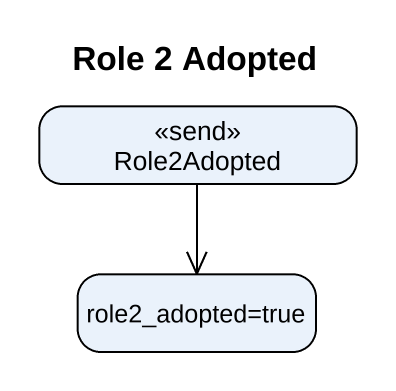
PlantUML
@startuml
title Role 2 Adopted
hide empty description
state Role2Adopted <<send>>
state "role2_adopted=true" as role2_adopted_true
Role2Adopted --> role2_adopted_true
@enduml
